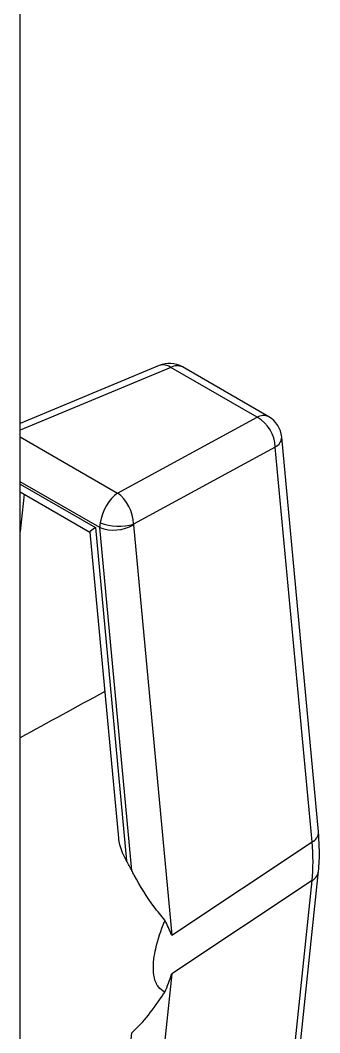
# Model space of a CAD drawing. Extents: x 2 to 136, y 1 to 99.
# Drawn here: x 16.216 to 16.929, y 86.189 to 88.598 of the extents above; entities that cross this region are included whole.
import ezdxf

# ---------------------------------------------------------------- set-up
doc = ezdxf.new("R2010")
doc.units = 0
doc.header["$MEASUREMENT"] = 0
doc.layers.add('OBJECT', color=7, linetype='CONTINUOUS')

msp = doc.modelspace()

# ---------------------------------------------------------------- linework, layer by layer
at = {"layer": 'OBJECT'}
for p, q in [((16.2158, 85.532), (16.2158, 91.2721)), ((16.5465, 87.7769), (16.2158, 87.6392)), ((16.5744, 87.7722), (16.2158, 87.623)), ((16.7796, 87.6537), (16.5744, 87.7722)), ((16.807, 87.6548), (16.6018, 87.7733)), ((16.4474, 87.473), (16.7796, 87.6537)), ((16.2158, 87.6067), (16.4474, 87.473)), ((16.9257, 86.6669), (16.838, 87.6065)), ((16.8227, 87.5829), (16.4852, 87.3994)), ((16.9104, 86.6434), (16.8227, 87.5829)), ((16.4051, 87.3912), (16.2158, 87.5004)), ((16.2158, 87.4948), (16.395, 87.3914)), ((16.2158, 87.4762), (16.3817, 87.3804)), ((16.2251, 87.4708), (16.2158, 87.382)), ((16.3817, 87.3805), (16.4497, 86.652)), ((16.395, 87.3914), (16.469, 86.5986)), ((16.4813, 86.5752), (16.4051, 87.3912)), ((16.4853, 87.398), (16.5764, 86.4214)), ((16.5764, 86.4214), (16.9104, 86.6434)), ((16.8379, 85.7357), (16.9256, 86.5739)), ((16.9104, 86.5512), (16.5764, 86.3292)), ((16.8227, 85.7129), (16.9104, 86.5512)), ((16.5764, 86.3292), (16.4872, 85.4762)), ((16.4051, 85.4612), (16.4813, 86.1892))]:
    msp.add_line(p, q, dxfattribs=at)
for centre, radius, start, end in [((16.5705, 87.7192), 0.0625, 60.0027, 112.599), ((16.5561, 87.7483), 0.0301, 52.6115, 108.492), ((16.5891, 87.7471), 0.0291, 64.1049, 120.3465), ((16.7943, 87.6286), 0.0291, 64.1049, 120.3465), ((16.7361, 87.5788), 0.0867, 2.7369, 59.8423), ((16.7758, 87.6007), 0.0625, 5.333, 60.0027), ((16.812, 87.6067), 0.026, 294.2221, 359.6148), ((16.4498, 87.5187), 0.1245, 249.3607, 286.5521), ((16.438, 87.4786), 0.0934, 249.3751, 300.3753), ((16.8997, 86.6671), 0.026, 294.2226, 359.614), ((15.9031, 86.286), 0.6464, 26.5711, 28.915), ((16.8943, 86.5785), 0.0317, 300.4889, 351.8292)]:
    msp.add_arc(centre, radius, start, end, dxfattribs=at)
for centre, major_axis, ratio, start_param, end_param in [((16.4436, 87.42), (0.0264, 0.0568), 0.494733, 0.654186, 2.106125), ((16.4436, 87.42), (-0.0242, 0.0579), 0.586383, 4.118914, 5.570853), ((16.4489, 87.4169), (0.0302, 0.0547), 0.580255, 2.138818, 2.344941), ((16.4338, 87.4138), (0.0521, 0.0334), 0.049063, 2.381469, 3.116237), ((16.4902, 87.4013), (0.00266, 0.00708), 0.592096, 2.05235, 2.258474), ((18.8003, 87.9587), (4.0542, 2.011), 0.053878, 2.172204, 2.235026), ((16.5553, 86.7987), (-0.2542, 0.4311), 0.582405, 3.807567, 4.033905)]:
    msp.add_ellipse(centre, major_axis=major_axis, ratio=ratio, start_param=start_param, end_param=end_param, dxfattribs=at)
for points, knots in [([(16.9256, 86.5739), (16.9263, 86.5814), (16.929, 86.6113), (16.9271, 86.6431), (16.9257, 86.6669)], [0, 0, 0, 0, 0.251372, 1, 1, 1, 1]), ([(16.469, 86.5986), (16.4624, 86.6112), (16.4531, 86.6289), (16.4509, 86.6469), (16.4502, 86.6521)], [0, 0, 0, 0, 0.711482, 1, 1, 1, 1]), ([(16.5602, 86.457), (16.5514, 86.4675), (16.5264, 86.4972), (16.4992, 86.5405), (16.4831, 86.5716), (16.4813, 86.5752)], [0, 0, 0, 0, 0.324577, 0.922742, 1, 1, 1, 1]), ([(16.5602, 86.2859), (16.5547, 86.2893), (16.5462, 86.2944), (16.5369, 86.3105), (16.5318, 86.3316), (16.5328, 86.3608), (16.5403, 86.4023), (16.5509, 86.4341), (16.5598, 86.4559), (16.5602, 86.457)], [0, 0, 0, 0, 0.190457, 0.293194, 0.446602, 0.600717, 0.707922, 0.98553, 1, 1, 1, 1]), ([(16.5764, 86.4214), (16.5763, 86.4216), (16.5715, 86.4332), (16.5658, 86.4452), (16.5602, 86.457)], [0, 0, 0, 0, 0.017275, 1, 1, 1, 1]), ([(16.5602, 86.2859), (16.5658, 86.2999), (16.5715, 86.3141), (16.5763, 86.3289), (16.5764, 86.3292)], [0, 0, 0, 0, 0.98272, 1, 1, 1, 1]), ([(16.4813, 86.1892), (16.4929, 86.2002), (16.5167, 86.2228), (16.5424, 86.2608), (16.5581, 86.283), (16.5602, 86.2859)], [0, 0, 0, 0, 0.454626, 0.927986, 1, 1, 1, 1])]:
    msp.add_open_spline(points, degree=3, knots=knots, dxfattribs=at)

doc.saveas('drawing.dxf')
